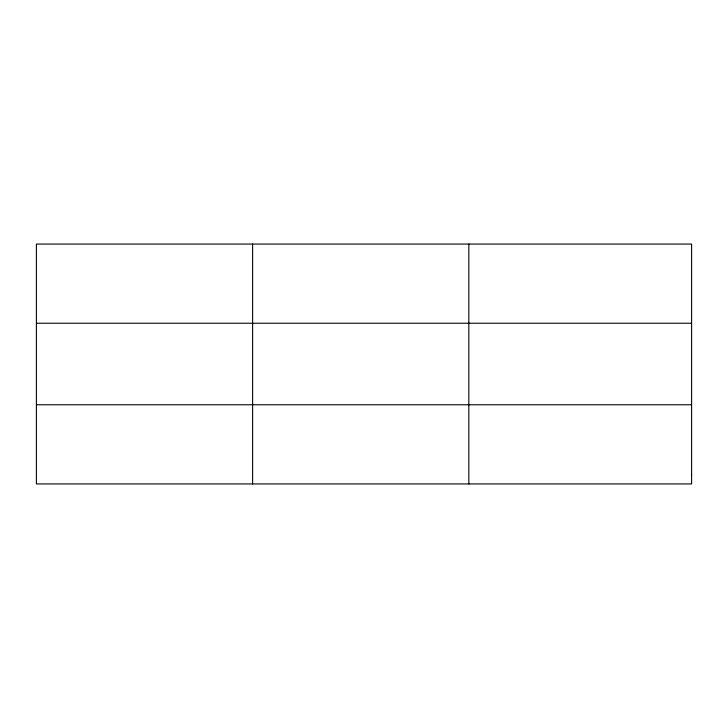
<?xml version="1.0" encoding="UTF-8"?>
<svg xmlns="http://www.w3.org/2000/svg" width="728" height="728" viewBox="0 0 728 728"><rect width="100%" height="100%" fill="white"/><g stroke="black" fill="none" stroke-linecap="round" stroke-linejoin="round"><path stroke-width="1.09" d="M252.616 483.938L252.616 244.062M468.832 483.938L468.832 244.062M36.4 323.223L691.6 323.223M36.4 404.777L691.6 404.777M691.6 475.147L691.6 483.938L36.4 483.938L36.4 244.062L691.6 244.062L691.6 475.147"/></g></svg>
